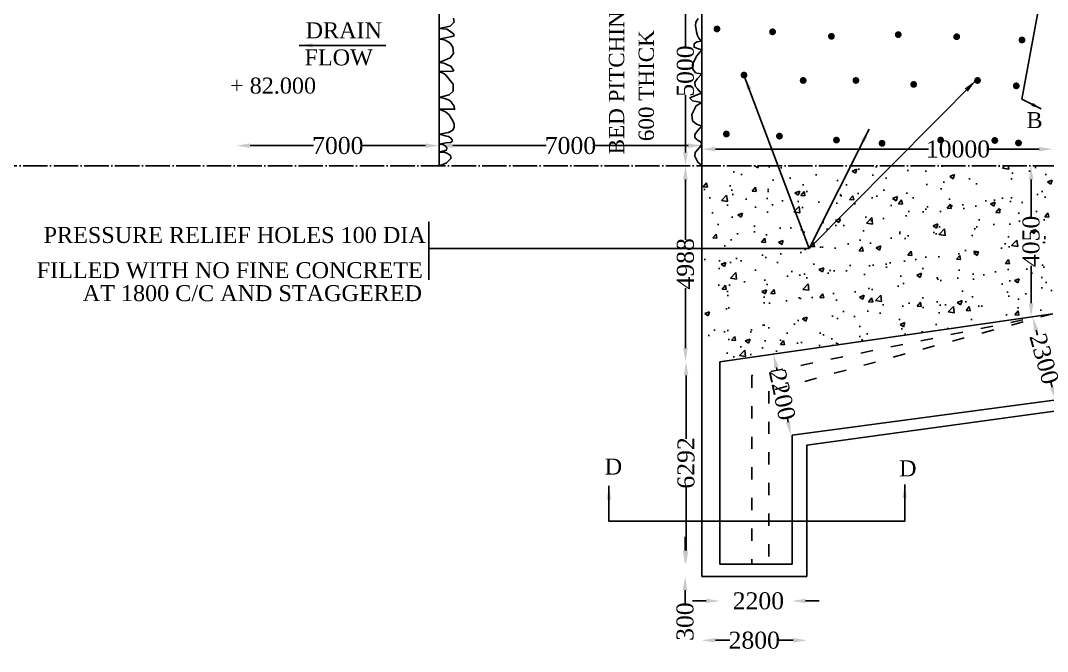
# Model space of a CAD drawing. Header units: millimetres. Extents: x -109570 to 262268, y -246061 to 108364.
# Drawn here: x 18378 to 48583, y 30332 to 48891 of the extents above; entities that cross this region are included whole.
import ezdxf

# ---------------------------------------------------------------- set-up
doc = ezdxf.new("R2010")
doc.units = ezdxf.units.MM
doc.header["$MEASUREMENT"] = 0
doc.header["$PDMODE"] = 33
doc.header["$PDSIZE"] = 500
doc.linetypes.add('ACAD_ISO03W100', pattern=[30, 12, -18])
doc.linetypes.add('ACAD_ISO04W100', pattern=[30, 24, -3, 0, -3])
for name, color, linetype in [('DIM', 5, 'Continuous'), ('DOT LINE', 3, 'ACAD_ISO03W100'), ('DWG. LINE', 1, 'Continuous'), ('HATCH', 2, 'Continuous'), ('TEXT', 7, 'Continuous')]:
    doc.layers.add(name, color=color, linetype=linetype)
doc.styles.get("Standard").update_dxf_attribs({"font": 'TIMES.TTF', "height": 500})
doc.dimstyles.get("Standard").update_dxf_attribs({"dimtxt": 500, "dimasz": 400, "dimexe": 0.18, "dimexo": 0.0625, "dimgap": 0.09, "dimtad": 0, "dimdec": 0, "dimzin": 0, "dimdsep": 46, "dimtxsty": 'Standard', "dimcen": 0.09, "dimse1": 1, "dimse2": 1, "dimclrd": 5, "dimclre": 5, "dimclrt": 4, "dimadec": 0, "dimazin": 0, "dimtfac": 1, "dimtdec": 0, "dimtofl": 0, "dimtmove": 0, "dimatfit": 3, "dimfxl": 1, "dimtolj": 1, "dimtzin": 0, "dimarcsym": 0})

# ---------------------------------------------------------------- blocks, each defined once
blk = doc.blocks.new('*D39')
at = {"layer": 'Defpoints', "color": 0}
for p in [(30692, 45211), (30692, 45022), (24728, 44983)]:
    blk.add_point(p, dxfattribs=at)
at = {"layer": 'DIM', "color": 5, "lineweight": -2}
for p, q in [((25128, 45211), (26998, 45211)), ((30292, 45211), (28422, 45211))]:
    blk.add_line(p, q, dxfattribs=at)
at = {"layer": 'DIM', "color": 5}
for points in [[(25128, 45278), (25128, 45145), (24728, 45211)], [(30292, 45278), (30292, 45145), (30692, 45211)]]:
    blk.add_solid(points, dxfattribs=at)
at = {"layer": 'DIM', "color": 4, "insert": (27710, 45211), "char_height": 500, "attachment_point": 5}
blk.add_mtext('\\A1;7000', dxfattribs=at)
blk = doc.blocks.new('*D40')
at = {"layer": 'Defpoints', "color": 0}
for p in [(30692, 45211), (38415, 45212), (38415, 45211)]:
    blk.add_point(p, dxfattribs=at)
at = {"layer": 'DIM', "color": 5, "lineweight": -2}
for p, q in [((31092, 45211), (33842, 45211)), ((38015, 45211), (35265, 45211))]:
    blk.add_line(p, q, dxfattribs=at)
at = {"layer": 'DIM', "color": 5}
for points in [[(31092, 45278), (31092, 45145), (30692, 45211)], [(38015, 45278), (38015, 45145), (38415, 45211)]]:
    blk.add_solid(points, dxfattribs=at)
at = {"layer": 'DIM', "color": 4, "insert": (34553, 45211), "char_height": 500, "attachment_point": 5}
blk.add_mtext('\\A1;7000', dxfattribs=at)
blk = doc.blocks.new('*D41')
at = {"layer": 'Defpoints', "color": 0}
for p in [(38946, 32900), (41071, 32900), (41071, 31818)]:
    blk.add_point(p, dxfattribs=at)
at = {"layer": 'DIM', "color": 5, "lineweight": -2}
for p, q in [((38546, 31818), (38146, 31818)), ((41471, 31818), (41871, 31818))]:
    blk.add_line(p, q, dxfattribs=at)
at = {"layer": 'DIM', "color": 5}
for points in [[(38546, 31885), (38546, 31752), (38946, 31818)], [(41471, 31885), (41471, 31752), (41071, 31818)]]:
    blk.add_solid(points, dxfattribs=at)
at = {"layer": 'DIM', "color": 4, "insert": (40081, 31818), "char_height": 500, "attachment_point": 5}
blk.add_mtext('\\A1;2200', dxfattribs=at)
blk = doc.blocks.new('*D42')
at = {"layer": 'Defpoints', "color": 0}
for p in [(38415, 32536), (41504, 32536), (41504, 30660)]:
    blk.add_point(p, dxfattribs=at)
at = {"layer": 'DIM', "color": 5, "lineweight": -2}
for p, q in [((38815, 30660), (39242, 30660)), ((41104, 30660), (40677, 30660))]:
    blk.add_line(p, q, dxfattribs=at)
at = {"layer": 'DIM', "color": 5}
for points in [[(38815, 30726), (38815, 30593), (38415, 30660)], [(41104, 30726), (41104, 30593), (41504, 30660)]]:
    blk.add_solid(points, dxfattribs=at)
at = {"layer": 'DIM', "color": 4, "insert": (39959, 30660), "char_height": 500, "attachment_point": 5}
blk.add_mtext('\\A1;2800', dxfattribs=at)
blk = doc.blocks.new('*D43')
at = {"layer": 'Defpoints', "color": 0}
for p in [(38946, 32900), (37925, 32536), (38949, 32536)]:
    blk.add_point(p, dxfattribs=at)
at = {"layer": 'DIM', "color": 5, "lineweight": -2}
for p, q in [((37925, 33300), (37925, 33700)), ((37925, 32136), (37925, 31736))]:
    blk.add_line(p, q, dxfattribs=at)
at = {"layer": 'DIM', "color": 5}
for points in [[(37858, 33300), (37992, 33300), (37925, 32900)], [(37858, 32136), (37992, 32136), (37925, 32536)]]:
    blk.add_solid(points, dxfattribs=at)
at = {"layer": 'DIM', "color": 4, "insert": (37925, 31210), "char_height": 500, "attachment_point": 5, "rotation": 90}
blk.add_mtext('\\A1;300', dxfattribs=at)
blk = doc.blocks.new('*D44')
at = {"layer": 'Defpoints', "color": 0}
for p in [(37925, 38854), (37953, 38854), (37925, 32900)]:
    blk.add_point(p, dxfattribs=at)
at = {"layer": 'DIM', "color": 5, "lineweight": -2}
for p, q in [((37953, 38454), (37953, 36584)), ((37953, 33300), (37953, 35170))]:
    blk.add_line(p, q, dxfattribs=at)
at = {"layer": 'DIM', "color": 5}
for points in [[(37886, 38454), (38020, 38454), (37953, 38854)], [(37886, 33300), (38020, 33300), (37953, 32900)]]:
    blk.add_solid(points, dxfattribs=at)
at = {"layer": 'DIM', "color": 4, "insert": (37953, 35877), "char_height": 500, "attachment_point": 5, "rotation": 90}
blk.add_mtext('\\A1;6292', dxfattribs=at)
blk = doc.blocks.new('*D46')
at = {"layer": 'Defpoints', "color": 0}
for p in [(37936, 44614), (38066, 44614), (37953, 38854)]:
    blk.add_point(p, dxfattribs=at)
at = {"layer": 'DIM', "color": 5, "lineweight": -2}
for p, q in [((37936, 44214), (37936, 42445)), ((37936, 39254), (37936, 41022))]:
    blk.add_line(p, q, dxfattribs=at)
at = {"layer": 'DIM', "color": 5}
for points in [[(37869, 44214), (38002, 44214), (37936, 44614)], [(37869, 39254), (38002, 39254), (37936, 38854)]]:
    blk.add_solid(points, dxfattribs=at)
at = {"layer": 'DIM', "color": 4, "insert": (37936, 41734), "char_height": 500, "attachment_point": 5, "rotation": 90}
blk.add_mtext('\\A1;4988', dxfattribs=at)
blk = doc.blocks.new('*D47')
at = {"layer": 'Defpoints', "color": 0}
for p in [(37935, 50196), (37938, 50196), (37936, 44614)]:
    blk.add_point(p, dxfattribs=at)
at = {"layer": 'DIM', "color": 5, "lineweight": -2}
for p, q in [((37935, 49796), (37935, 48113)), ((37935, 45014), (37935, 46698))]:
    blk.add_line(p, q, dxfattribs=at)
at = {"layer": 'DIM', "color": 5}
for points in [[(37868, 49796), (38002, 49796), (37935, 50196)], [(37868, 45014), (38002, 45014), (37935, 44614)]]:
    blk.add_solid(points, dxfattribs=at)
at = {"layer": 'DIM', "color": 4, "insert": (37935, 47405), "char_height": 500, "attachment_point": 5, "rotation": 90}
blk.add_mtext('\\A1;5000', dxfattribs=at)
blk = doc.blocks.new('*D49')
at = {"layer": 'Defpoints', "color": 0}
for p in [(40526, 39079), (40559, 39086), (41071, 36697)]:
    blk.add_point(p, dxfattribs=at)
at = {"layer": 'DIM', "color": 5, "lineweight": -2}
for p, q in [((40610, 38688), (40632, 38586)), ((40954, 37081), (40932, 37183))]:
    blk.add_line(p, q, dxfattribs=at)
at = {"layer": 'DIM', "color": 5}
for points in [[(40675, 38702), (40545, 38674), (40526, 39079)], [(41019, 37095), (40889, 37067), (41038, 36690)]]:
    blk.add_solid(points, dxfattribs=at)
at = {"layer": 'DIM', "color": 4, "insert": (40782, 37885), "char_height": 500, "attachment_point": 5, "rotation": 282.0817}
blk.add_mtext('\\A1;2200', dxfattribs=at)
blk = doc.blocks.new('*D50')
at = {"layer": 'Defpoints', "color": 0}
for p in [(48738, 45108), (38415, 44892), (48738, 44925)]:
    blk.add_point(p, dxfattribs=at)
at = {"layer": 'DIM', "color": 5, "lineweight": -2}
for p, q in [((38815, 45108), (45084, 45108)), ((48338, 45108), (46818, 45108))]:
    blk.add_line(p, q, dxfattribs=at)
at = {"layer": 'DIM', "color": 5}
for points in [[(38815, 45174), (38815, 45041), (38415, 45108)], [(48338, 45174), (48338, 45041), (48738, 45108)]]:
    blk.add_solid(points, dxfattribs=at)
at = {"layer": 'DIM', "color": 4, "insert": (45951, 45108), "char_height": 500, "attachment_point": 5}
blk.add_mtext('\\A1;10000', dxfattribs=at)
blk = doc.blocks.new('*D52')
at = {"layer": 'Defpoints', "color": 0}
for p in [(48262, 40198), (48145, 40165), (48945, 37751)]:
    blk.add_point(p, dxfattribs=at)
at = {"layer": 'DIM', "color": 5, "lineweight": -2}
for p, q in [((48252, 39780), (48293, 39633)), ((48720, 38104), (48679, 38251))]:
    blk.add_line(p, q, dxfattribs=at)
at = {"layer": 'DIM', "color": 5}
for points in [[(48316, 39798), (48188, 39762), (48145, 40165)], [(48784, 38122), (48656, 38086), (48827, 37719)]]:
    blk.add_solid(points, dxfattribs=at)
at = {"layer": 'DIM', "color": 4, "insert": (48486, 38942), "char_height": 500, "attachment_point": 5, "rotation": 285.5973}
blk.add_mtext('\\A1;2300', dxfattribs=at)
blk = doc.blocks.new('*D53')
at = {"layer": 'Defpoints', "color": 0}
for p in [(48097, 44614), (48096, 40174), (48102, 40174)]:
    blk.add_point(p, dxfattribs=at)
at = {"layer": 'DIM', "color": 5, "lineweight": -2}
for p, q in [((48102, 44214), (48102, 43113)), ((48102, 40574), (48102, 41674))]:
    blk.add_line(p, q, dxfattribs=at)
at = {"layer": 'DIM', "color": 5}
for points in [[(48035, 44214), (48169, 44214), (48102, 44614)], [(48035, 40574), (48169, 40574), (48102, 40174)]]:
    blk.add_solid(points, dxfattribs=at)
at = {"layer": 'DIM', "color": 4, "insert": (48102, 42394), "char_height": 500, "attachment_point": 5, "rotation": 90}
blk.add_mtext('\\A1;4050', dxfattribs=at)

msp = doc.modelspace()

# ---------------------------------------------------------------- hatches: boundary and pattern name
at = {"layer": 'HATCH'}
h = msp.add_hatch(dxfattribs=at)
h.set_pattern_fill('AR-CONC', color=256, scale=200, style=0)
h.paths.add_polyline_path([(48737.9, 44614), (38414.7, 44614), (38414.7, 38777), (48737.9, 40266.3)])
h.paths.add_polyline_path([(47722.7, 41549.5), (47722.7, 43238.3), (48481.4, 43238.3), (48481.4, 41549.5)], flags=24)

# ---------------------------------------------------------------- linework, layer by layer
at = {"layer": 'DIM'}
for points in [[(48399.3, 46290.8), (47830.8, 46579.2), (49736, 56882.6), (50554.7, 56726.2)], [(30383.9, 42189.7), (30383.9, 42965.3), (30383.9, 41262.9)], [(35685.3, 35200.7), (35685.3, 34160.9), (44383.5, 34160.9), (44383.5, 35245.3)]]:
    msp.add_lwpolyline(points, dxfattribs=at)
at = {"layer": 'DOT LINE', "linetype": 'ACAD_ISO04W100', "ltscale": 30}
msp.add_lwpolyline([(11252.8, 44614), (143766.5, 44614)], dxfattribs=at)
at = {"layer": 'DOT LINE', "ltscale": 30}
for points in [[(48737.9, 40266.3), (39884.8, 38449.4), (39884.8, 32900.4)], [(48737.9, 40266.3), (40387.4, 37989.4), (40387.4, 32900.4)]]:
    msp.add_lwpolyline(points, dxfattribs=at)
at = {"layer": 'DWG. LINE'}
for p, q in [((38945.7, 38853.6), (48737.9, 40266.3)), ((38945.7, 32900.4), (38945.7, 38853.6)), ((49684.8, 37850.4), (41070.5, 36696.8)), ((41070.5, 36696.8), (41070.5, 32900.4)), ((41070.5, 32900.4), (38945.7, 32900.4))]:
    msp.add_line(p, q, dxfattribs=at)
for points in [[(30691.8, 50196.1), (30691.8, 44614)], [(38414.7, 32535.5), (38414.7, 50181.1)], [(41504.3, 32535.5), (41504.3, 36398.5), (50360.7, 37620.8), (50360.7, 38698.2), (74632.8, 38698.2), (74632.8, 44614)], [(38414.7, 32535.5), (41504.3, 32535.5)]]:
    msp.add_lwpolyline(points, dxfattribs=at)
at = {"layer": 'HATCH'}
for points in [[(30691.8, 44614), (30893.7, 44699.2), (30931.7, 44730.8), (31036, 44828.8), (31036, 44873), (31023.4, 44923.6), (31023.4, 44923.6), (30938, 44983.6), (30868.4, 45005.7), (30773.5, 45021.5), (30691.8, 45021.5), (30909.7, 45079.1), (30916, 45145.5), (30865.4, 45208.7), (30805.3, 45246.6), (30805.3, 45246.6), (30691.8, 45259.2), (30900.2, 45290.8), (31026.7, 45300.3), (31083.6, 45344.5), (31074.1, 45385.6), (31023.5, 45445.6), (30963.4, 45480.4), (30871.7, 45499.4), (30811.6, 45518.3), (30691.8, 45549.9), (30963.6, 45594.9), (31093.2, 45667.6), (31134.4, 45759.2), (31131.2, 45838.2), (31090.1, 45936.1), (31042.6, 46015.1), (30982.5, 46113.1), (30928.8, 46170), (30875, 46207.9), (30691.8, 46280.6), (31147.1, 46280.6), (31134.5, 46370.2), (31074.4, 46455.5), (31042.8, 46502.9), (30985.8, 46544), (30932.1, 46569.3), (30849.8, 46597.7), (30773.9, 46616.7), (30691.8, 46626.2), (30985.8, 46709.3), (31106, 46813.6), (31106, 46984.2), (31106, 47022.1), (30976.3, 47177), (30894.1, 47274.9), (30824.5, 47328.6), (30732.8, 47369.7), (30691.8, 47405.1), (31023.8, 47387.4), (31121.8, 47411.7), (31045.9, 47535), (30894.1, 47610.8), (30824.5, 47636.1), (30691.8, 47661.3), (31017.5, 47795.1), (31112.4, 47918.3), (31096.6, 48111.1), (31017.5, 48221.7), (30935.3, 48278.5), (30865.7, 48310.1), (30799.3, 48335.4), (30691.8, 48341.7), (31068.1, 48425), (31128.2, 48437.6), (31112.4, 48500.8), (31030.1, 48560.9), (30963.7, 48608.3), (30913.1, 48633.6), (30805.6, 48649.4), (30691.8, 48652.5), (31017.5, 48729.2), (31131.4, 48839.8), (31109.2, 48959.8)], [(38306.5, 48950.9), (38244.6, 48845.7), (38232.2, 48749.8), (38263.2, 48558), (38288, 48449.7), (38337.5, 48356.9), (38414.7, 48285.7), (38269.6, 48262.8), (38192.2, 48207.1), (38189.1, 48105), (38291.3, 48067.9), (38291.3, 48067.9), (38414.7, 48030.8), (38269.8, 47853.8), (38183.1, 47689.8), (38142.8, 47593.9), (38149, 47460.8), (38235.7, 47355.7), (38272.9, 47346.4), (38414.7, 47321.6), (38291.7, 47187.4), (38211.2, 47079.1), (38223.6, 46961.5), (38297.9, 46868.7), (38335.1, 46822.3), (38414.7, 46751.1), (38304.1, 46718.9), (38183.3, 46666.3), (38109, 46641.6), (38065.6, 46610.6), (38140, 46533.3), (38294.8, 46502.4), (38414.7, 46477.6), (38248.3, 46384.8), (38127.6, 46124.9), (38146.1, 45939.3), (38263.8, 45840.3), (38338.1, 45815.5), (38414.7, 45793.9), (38287, 45647.3), (38209.3, 45538.6), (38209.3, 45441.5), (38310.3, 45363.9), (38364.7, 45336.7), (38414.7, 45263), (38360.7, 45164), (38224.7, 45012.6), (38213.1, 44900.1), (38298.6, 44725.4), (38426.8, 44614)]]:
    msp.add_lwpolyline(points, dxfattribs=at)
at = {"layer": 'HATCH', "const_width": 100}
for points in [[(38811.8, 48644.7, 1), (38911.8, 48644.7, 1)], [(40447.5, 48559, 1), (40547.5, 48559, 1)], [(42178.4, 48426.4, 1), (42278.4, 48426.4, 1)], [(44144.1, 48477.4, 1), (44244.1, 48477.4, 1)], [(45863.8, 48414.1, 1), (45963.8, 48414.1, 1)], [(47784, 48319.2, 1), (47884, 48319.2, 1)], [(39607.4, 47286.3, 1), (39707.4, 47286.3, 1)], [(41348.2, 47128.2, 1), (41448.2, 47128.2, 1)], [(42899.1, 47128.2, 1), (42999.1, 47128.2, 1)], [(46475.8, 47128.2, 1), (46575.8, 47128.2, 1)], [(44597.8, 47012.2, 1), (44697.8, 47012.2, 1)], [(47615.2, 46970.1, 1), (47715.2, 46970.1, 1)], [(39088.7, 45553.6, 1), (39188.7, 45553.6, 1)], [(40650.2, 45490.4, 1), (40750.2, 45490.4, 1)], [(42327.7, 45374.4, 1), (42427.7, 45374.4, 1)], [(43667.6, 45279.6, 1), (43767.6, 45279.6, 1)], [(45391.8, 45373.9, 1), (45491.8, 45373.9, 1)], [(46984.9, 45363.4, 1), (47084.9, 45363.4, 1)], [(47681.2, 45289.6, 1), (47781.2, 45289.6, 1)]]:
    msp.add_lwpolyline(points, format="xyb", close=True, dxfattribs=at)

# ---------------------------------------------------------------- texts
at = {"layer": 'TEXT'}
for s, p in [('BED PITCHING', (36133.4, 44954.2)), ('600 THICK', (37007.9, 45342.5))]:
    msp.add_text(s, height=450, rotation=90, dxfattribs=at).set_placement(p)
for s, p in [('DRAIN', (26763.6, 48367.7)), ('FLOW', (26730.4, 47572.3)), ('+ 82.000', (24540.6, 46742.4)), ('B', (47966.4, 45727.4)), ('PRESSURE RELIEF HOLES 100 DIA', (19056.5, 42347.9)), ('FILLED WITH NO FINE CONCRETE', (18854.2, 41312.8)), ('AT 1800 C/C AND STAGGERED', (20207.4, 40636.9)), ('D', (35560.4, 35535.3)), ('D', (44220, 35482.7))]:
    msp.add_text(s, height=470, dxfattribs=at).set_placement(p)

# ---------------------------------------------------------------- dimensions: what is measured, and where the dimension line sits
at = {"layer": 'DIM'}
for base, p1, p2, text, picture, middle in [((37935.1, 50196.1), (37935.5, 44614), (37938.4, 50196.1), '5000', '*D47', (37935.1, 47405.1)), ((37935.5, 44614), (37953, 38853.6), (38065.9, 44614), '4988', '*D46', (37935.5, 41733.8)), ((48102, 40173.8), (48096.8, 44614), (48096.3, 40173.8), '4050', '*D53', (48102, 42393.9)), ((37953, 38853.6), (37925.2, 32900.4), (37925.2, 38853.6), '6292', '*D44', (37953, 35877)), ((37925.2, 32535.5), (38945.7, 32900.4), (38949.3, 32535.5), '300', '*D43', (37925.2, 31209.8))]:
    dim = msp.add_linear_dim(base=base, p1=p1, p2=p2, angle=90, text=text, dimstyle='Standard', dxfattribs=at)
    dim.commit()
    dim.dimension.update_dxf_attribs({"geometry": picture, "text_midpoint": middle})
for base, p1, p2, text, picture, middle in [((30691.8, 45211.3), (24728.2, 44983.5), (30691.8, 45021.5), '7000', '*D39', (27710, 45211.3)), ((38414.7, 45211.3), (30691.8, 45211.3), (38414.7, 45212.2), '7000', '*D40', (34553.2, 45211.3)), ((41504.3, 30659.7), (38414.7, 32535.5), (41504.3, 32535.5), '2800', '*D42', (39959.5, 30659.7))]:
    dim = msp.add_linear_dim(base=base, p1=p1, p2=p2, text=text, dimstyle='Standard', dxfattribs=at)
    dim.commit()
    dim.dimension.update_dxf_attribs({"geometry": picture, "text_midpoint": middle})
for base, p1, p2, text, picture, middle in [((48737.9, 45107.7), (38414.7, 44891.6), (48737.9, 44925.3), '10000', '*D50', (45951, 45107.7)), ((41070.5, 31818.4), (38945.7, 32900.4), (41070.5, 32900.4), '2200', '*D41', (40081.1, 31818.4))]:
    dim = msp.add_linear_dim(base=base, p1=p1, p2=p2, text=text, dimstyle='Standard', dxfattribs=at)
    dim.commit()
    dim.dimension.update_dxf_attribs({"geometry": picture, "text_midpoint": middle, "dimtype": 160})
for p1, p2, distance, text, picture, middle in [((48944.9, 37751.3), (48262, 40197.7), 122, '2300', '*D52', (48486, 38941.7)), ((41070.5, 36696.8), (40559.1, 39086.4), 33.6, '2200', '*D49', (40782, 37884.6))]:
    dim = msp.add_aligned_dim(p1=p1, p2=p2, distance=distance, text=text, dimstyle='Standard', dxfattribs=at)
    dim.commit()
    dim.dimension.update_dxf_attribs({"geometry": picture, "text_midpoint": middle})

# ---------------------------------------------------------------- leaders
for points, override in [([(26575, 48161.3), (29118.4, 48161.3)], {"dimgap": 0.09, "dimtad": 0}), ([(39675.5, 47239.7), (41575.5, 42189.7), (30383.9, 42189.7)], {"dimgap": 0.09, "dimtad": 0}), ([(46475.8, 47128.2), (41575.5, 42189.7)], {"dimgap": 0.09, "dimtad": 0}), ([(48399.3, 46290.8), (47830.8, 46579.2)], {"dimasz": 300, "dimgap": 0.09, "dimtad": 0}), ([(43339.3, 45699), (41575.5, 42189.7)], {"dimgap": 0.09, "dimtad": 0}), ([(35685.3, 35200.7), (35685.3, 34160.9)], {"dimgap": 0.09, "dimtad": 0}), ([(44383.5, 35245.3), (44383.5, 34160.9)], {"dimgap": 0.09, "dimtad": 0})]:
    msp.add_leader(points, dimstyle='Standard', override=override, dxfattribs=at)

doc.saveas('drawing.dxf')
